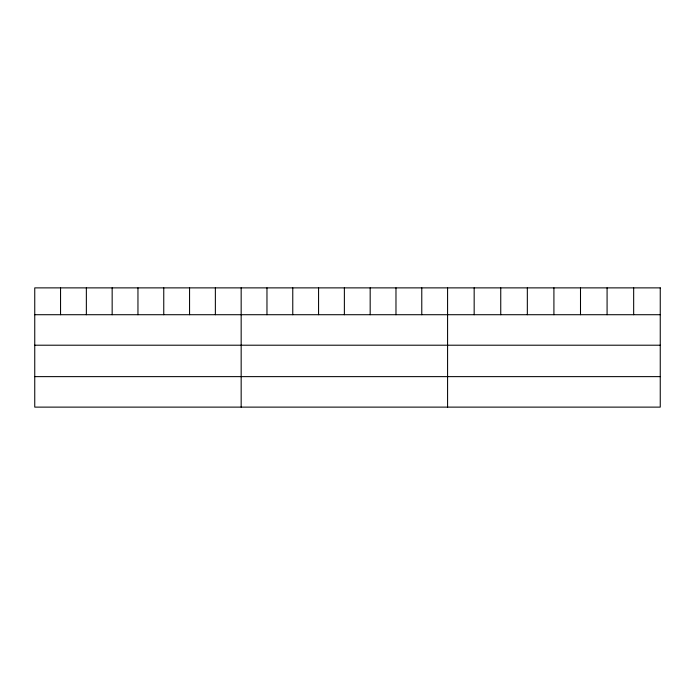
<?xml version="1.0" encoding="UTF-8"?>
<svg xmlns="http://www.w3.org/2000/svg" width="695" height="695" viewBox="0 0 695 695"><rect width="100%" height="100%" fill="white"/><g stroke="black" fill="none" stroke-linecap="round" stroke-linejoin="round"><path stroke-width="1.04" d="M34.75 314.713L660.25 314.713M34.75 345.207L660.25 345.207M34.75 376.629L660.25 376.629M633.666 287.878L633.666 314.713M607.082 287.878L607.082 314.713M580.499 287.878L580.499 314.713M553.915 287.878L553.915 314.713M527.331 287.878L527.331 314.713M500.748 287.878L500.748 314.713M474.164 287.878L474.164 314.713M447.58 287.878L447.58 407.122M421.778 287.878L421.778 314.713M395.976 287.878L395.976 314.713M370.174 287.878L370.174 314.713M344.373 287.878L344.373 314.713M318.571 287.878L318.571 314.713M292.769 287.878L292.769 314.713M266.967 287.878L266.967 314.713M241.165 287.878L241.165 407.122M215.363 287.878L215.363 314.713M189.561 287.878L189.561 314.713M163.759 287.878L163.759 314.713M137.958 287.878L137.958 314.713M112.156 287.878L112.156 314.713M86.354 287.878L86.354 314.713M60.552 287.878L60.552 314.713M660.25 287.878L34.75 287.878L34.75 407.122L660.25 407.122L660.25 287.878"/></g></svg>
